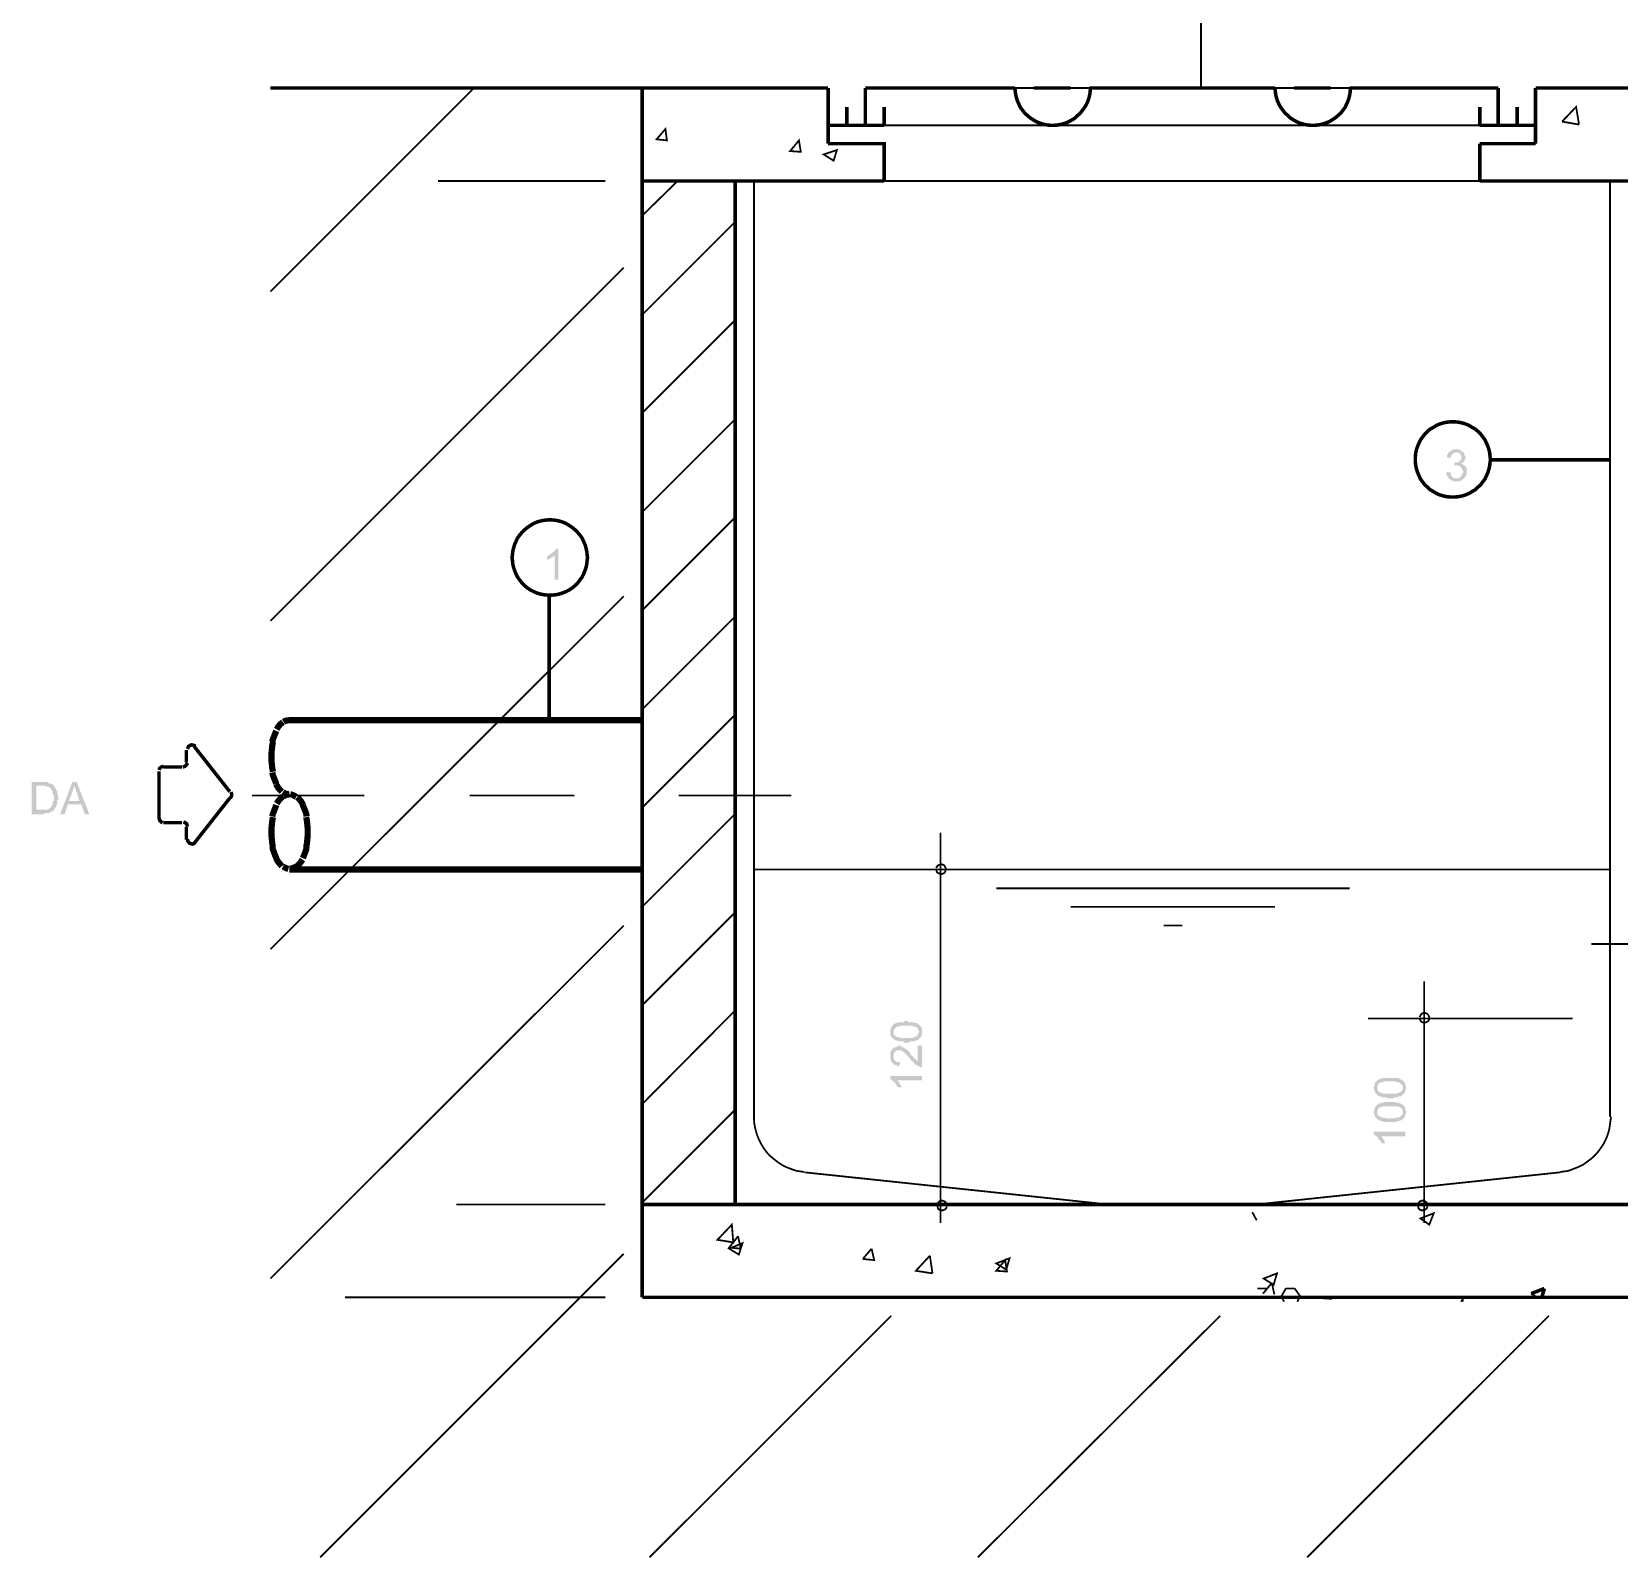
# Model space of a CAD drawing. Header units: millimetres. Extents: x 3240 to 3412, y 1366 to 1426.
# Drawn here: x 3348.36 to 3355.95, y 1372.16 to 1379.46 of the extents above; entities that cross this region are included whole.
import ezdxf

# ---------------------------------------------------------------- set-up
doc = ezdxf.new("R2010")
doc.units = ezdxf.units.MM
doc.layers.add('H', color=7, linetype='Continuous')
doc.layers.add('P', color=7, linetype='Continuous')

msp = doc.modelspace()

# ---------------------------------------------------------------- hatches: boundary and pattern name
at = {"layer": 'H', "linetype": 'Continuous'}
for points in [[(3355.1529, 1377.3108), (3355.1529, 1377.3143), (3355.1441, 1377.3143), (3355.1441, 1377.3196), (3355.1388, 1377.3196), (3355.1388, 1377.3232), (3355.1353, 1377.3232), (3355.1353, 1377.3267), (3355.1318, 1377.3267), (3355.1318, 1377.332), (3355.1265, 1377.3355), (3355.1265, 1377.3408), (3355.1229, 1377.3443), (3355.1229, 1377.3532), (3355.1441, 1377.3532), (3355.1441, 1377.3408), (3355.1476, 1377.3408), (3355.1476, 1377.3355), (3355.1564, 1377.3267), (3355.1653, 1377.3267), (3355.1688, 1377.3232), (3355.1741, 1377.3232), (3355.1741, 1377.3267), (3355.1864, 1377.3267), (3355.1988, 1377.3408), (3355.1988, 1377.3479), (3355.2041, 1377.3479), (3355.2041, 1377.362), (3355.1988, 1377.3655), (3355.1988, 1377.3743), (3355.1953, 1377.3743), (3355.1953, 1377.3778), (3355.19, 1377.3778), (3355.19, 1377.3831), (3355.1829, 1377.3831), (3355.1776, 1377.3867), (3355.1653, 1377.3867), (3355.1617, 1377.3831), (3355.1617, 1377.399), (3355.1776, 1377.399), (3355.1776, 1377.4043), (3355.1864, 1377.4043), (3355.1864, 1377.4078), (3355.19, 1377.4078), (3355.19, 1377.4114), (3355.1953, 1377.4167), (3355.1953, 1377.4325), (3355.19, 1377.4378), (3355.19, 1377.4413), (3355.1864, 1377.4413), (3355.1864, 1377.4466), (3355.1564, 1377.4466), (3355.1564, 1377.4413), (3355.1529, 1377.4413), (3355.1529, 1377.4378), (3355.1476, 1377.4378), (3355.1476, 1377.4325), (3355.1441, 1377.429), (3355.1441, 1377.4202), (3355.1265, 1377.4255), (3355.1265, 1377.4378), (3355.1318, 1377.4378), (3355.1318, 1377.4466), (3355.1353, 1377.4466), (3355.1353, 1377.4502), (3355.1388, 1377.4502), (3355.1388, 1377.4537), (3355.1441, 1377.4537), (3355.1441, 1377.459), (3355.1529, 1377.459), (3355.1529, 1377.4625), (3355.1864, 1377.4625), (3355.1864, 1377.459), (3355.1953, 1377.459), (3355.1953, 1377.4537), (3355.1988, 1377.4537), (3355.2076, 1377.4466), (3355.2076, 1377.4413), (3355.2111, 1377.4413), (3355.2111, 1377.429), (3355.2164, 1377.429), (3355.2164, 1377.4202), (3355.2111, 1377.4167), (3355.2111, 1377.4078), (3355.2076, 1377.4078), (3355.2076, 1377.4043), (3355.2041, 1377.4043), (3355.2041, 1377.399), (3355.1988, 1377.399), (3355.1988, 1377.3955), (3355.1953, 1377.3955), (3355.1988, 1377.3902), (3355.2076, 1377.3902), (3355.2076, 1377.3867), (3355.2111, 1377.3867), (3355.2111, 1377.3831), (3355.2164, 1377.3831), (3355.2164, 1377.3778), (3355.2199, 1377.3743), (3355.2199, 1377.3408), (3355.2164, 1377.3355), (3355.2164, 1377.332), (3355.2111, 1377.332), (3355.2111, 1377.3267), (3355.2076, 1377.3267), (3355.2076, 1377.3232), (3355.2041, 1377.3196), (3355.1988, 1377.3196), (3355.1988, 1377.3143), (3355.19, 1377.3143), (3355.19, 1377.3108), (3355.1529, 1377.3108)], [(3350.8596, 1376.8399), (3350.8596, 1376.9545), (3350.8561, 1376.9545), (3350.8561, 1376.951), (3350.8508, 1376.951), (3350.8473, 1376.9457), (3350.8437, 1376.9457), (3350.8349, 1376.9386), (3350.8261, 1376.9386), (3350.8261, 1376.9333), (3350.8226, 1376.9333), (3350.8226, 1376.951), (3350.8261, 1376.9545), (3350.8296, 1376.9545), (3350.8349, 1376.9598), (3350.8384, 1376.9598), (3350.8384, 1376.9633), (3350.8437, 1376.9633), (3350.8437, 1376.9669), (3350.8473, 1376.9669), (3350.8508, 1376.9722), (3350.8561, 1376.9722), (3350.8561, 1376.9757), (3350.8649, 1376.9845), (3350.8649, 1376.988), (3350.8773, 1376.988), (3350.8773, 1376.8399), (3350.8596, 1376.8399)], [(3348.3584, 1375.718), (3348.3584, 1375.8715), (3348.4343, 1375.8715), (3348.4378, 1375.8662), (3348.4466, 1375.8662), (3348.4501, 1375.8627), (3348.4554, 1375.8627), (3348.4554, 1375.8591), (3348.459, 1375.8591), (3348.4678, 1375.8503), (3348.4678, 1375.845), (3348.4713, 1375.845), (3348.4713, 1375.8415), (3348.4766, 1375.838), (3348.4766, 1375.8292), (3348.4801, 1375.8292), (3348.4801, 1375.808), (3348.4854, 1375.808), (3348.4854, 1375.7868), (3348.4801, 1375.7868), (3348.4801, 1375.7657), (3348.4766, 1375.7657), (3348.4766, 1375.7533), (3348.4713, 1375.7533), (3348.4713, 1375.748), (3348.4678, 1375.7445), (3348.4678, 1375.7392), (3348.4643, 1375.7392), (3348.4643, 1375.7357), (3348.459, 1375.7357), (3348.459, 1375.7321), (3348.4554, 1375.7321), (3348.4501, 1375.7268), (3348.4431, 1375.7268), (3348.4378, 1375.7392), (3348.4378, 1375.7445), (3348.4431, 1375.7445), (3348.4466, 1375.748), (3348.4501, 1375.748), (3348.4501, 1375.7568), (3348.4554, 1375.7568), (3348.4554, 1375.7604), (3348.459, 1375.7657), (3348.459, 1375.778), (3348.4643, 1375.7815), (3348.4643, 1375.8115), (3348.459, 1375.8115), (3348.459, 1375.8292), (3348.4554, 1375.8292), (3348.4554, 1375.8327), (3348.4501, 1375.838), (3348.4501, 1375.8415), (3348.4466, 1375.8415), (3348.4466, 1375.845), (3348.4431, 1375.845), (3348.4378, 1375.8503), (3348.4307, 1375.8503), (3348.4254, 1375.8538), (3348.3796, 1375.8538), (3348.3796, 1375.7392), (3348.4378, 1375.7392), (3348.4431, 1375.7268), (3348.4431, 1375.7233), (3348.4219, 1375.7233), (3348.4166, 1375.718), (3348.3584, 1375.718)], [(3348.4942, 1375.718), (3348.5524, 1375.8715), (3348.5736, 1375.8715), (3348.6336, 1375.718), (3348.6124, 1375.718), (3348.5948, 1375.7657), (3348.5313, 1375.7657), (3348.5366, 1375.7815), (3348.586, 1375.7815), (3348.5736, 1375.8239), (3348.5701, 1375.8292), (3348.5701, 1375.838), (3348.5648, 1375.8415), (3348.5648, 1375.8503), (3348.5613, 1375.8538), (3348.5613, 1375.8415), (3348.556, 1375.8415), (3348.556, 1375.8292), (3348.5524, 1375.8292), (3348.5524, 1375.8239), (3348.5366, 1375.7815), (3348.5313, 1375.7657), (3348.5154, 1375.718), (3348.4942, 1375.718)], [(3352.5283, 1374.6262), (3352.5283, 1374.6315), (3352.5018, 1374.6315), (3352.5018, 1374.635), (3352.4894, 1374.635), (3352.4894, 1374.6385), (3352.493, 1374.6526), (3352.5071, 1374.6526), (3352.5071, 1374.6473), (3352.5741, 1374.6473), (3352.5741, 1374.6526), (3352.5865, 1374.6526), (3352.5865, 1374.6562), (3352.5918, 1374.6562), (3352.5918, 1374.6597), (3352.5953, 1374.6597), (3352.5953, 1374.665), (3352.5988, 1374.665), (3352.5988, 1374.6738), (3352.6041, 1374.6773), (3352.5988, 1374.6809), (3352.5988, 1374.6897), (3352.5953, 1374.6897), (3352.5953, 1374.695), (3352.5918, 1374.695), (3352.5918, 1374.6985), (3352.5865, 1374.6985), (3352.5865, 1374.702), (3352.5741, 1374.702), (3352.5706, 1374.7073), (3352.5106, 1374.7073), (3352.5071, 1374.702), (3352.493, 1374.702), (3352.493, 1374.6985), (3352.4894, 1374.6985), (3352.4894, 1374.695), (3352.4859, 1374.695), (3352.4859, 1374.6897), (3352.4806, 1374.6897), (3352.4806, 1374.665), (3352.4894, 1374.6562), (3352.493, 1374.6562), (3352.493, 1374.6526), (3352.4894, 1374.6385), (3352.4859, 1374.6385), (3352.4806, 1374.6438), (3352.4771, 1374.6438), (3352.4771, 1374.6473), (3352.4718, 1374.6473), (3352.4718, 1374.6526), (3352.4683, 1374.6526), (3352.4683, 1374.6597), (3352.4648, 1374.6597), (3352.4648, 1374.6897), (3352.4683, 1374.695), (3352.4683, 1374.6985), (3352.4718, 1374.702), (3352.4718, 1374.7073), (3352.4771, 1374.7073), (3352.4771, 1374.7108), (3352.4806, 1374.7108), (3352.4806, 1374.7161), (3352.4894, 1374.7161), (3352.4894, 1374.7197), (3352.4983, 1374.7197), (3352.5018, 1374.7232), (3352.5318, 1374.7232), (3352.5318, 1374.7285), (3352.5494, 1374.7285), (3352.5494, 1374.7232), (3352.5776, 1374.7232), (3352.5776, 1374.7197), (3352.5918, 1374.7197), (3352.5918, 1374.7161), (3352.5953, 1374.7161), (3352.5988, 1374.7108), (3352.6041, 1374.7108), (3352.6041, 1374.7073), (3352.6076, 1374.7073), (3352.6076, 1374.702), (3352.6129, 1374.702), (3352.6129, 1374.695), (3352.6164, 1374.695), (3352.6164, 1374.665), (3352.6129, 1374.6597), (3352.6129, 1374.6526), (3352.6076, 1374.6526), (3352.6076, 1374.6473), (3352.6041, 1374.6473), (3352.6041, 1374.6438), (3352.5988, 1374.6438), (3352.5988, 1374.6385), (3352.5918, 1374.6385), (3352.5918, 1374.635), (3352.5829, 1374.635), (3352.5776, 1374.6315), (3352.5582, 1374.6315), (3352.5529, 1374.6262), (3352.5283, 1374.6262)], [(3352.6076, 1374.508), (3352.6041, 1374.5115), (3352.5953, 1374.5115), (3352.5953, 1374.5168), (3352.5918, 1374.5168), (3352.5865, 1374.5203), (3352.5829, 1374.5203), (3352.5829, 1374.5256), (3352.5776, 1374.5256), (3352.5776, 1374.5292), (3352.5741, 1374.5292), (3352.5741, 1374.5327), (3352.5706, 1374.5327), (3352.5706, 1374.538), (3352.5653, 1374.538), (3352.5653, 1374.5415), (3352.5618, 1374.5415), (3352.5618, 1374.5468), (3352.5582, 1374.5468), (3352.5582, 1374.5503), (3352.5494, 1374.5592), (3352.5494, 1374.5627), (3352.5441, 1374.5627), (3352.5406, 1374.568), (3352.5406, 1374.5715), (3352.5371, 1374.5715), (3352.5371, 1374.575), (3352.5318, 1374.575), (3352.5318, 1374.5803), (3352.5283, 1374.5803), (3352.523, 1374.5838), (3352.5194, 1374.5838), (3352.5194, 1374.5891), (3352.493, 1374.5891), (3352.4806, 1374.575), (3352.4806, 1374.5468), (3352.493, 1374.5327), (3352.5106, 1374.5327), (3352.5071, 1374.5115), (3352.4983, 1374.5115), (3352.4983, 1374.5168), (3352.4859, 1374.5168), (3352.4859, 1374.5203), (3352.4806, 1374.5203), (3352.4771, 1374.5256), (3352.4771, 1374.5292), (3352.4718, 1374.5292), (3352.4718, 1374.5327), (3352.4683, 1374.5327), (3352.4683, 1374.5415), (3352.4648, 1374.5468), (3352.4648, 1374.5803), (3352.4683, 1374.5803), (3352.4683, 1374.5891), (3352.4718, 1374.5891), (3352.4718, 1374.5927), (3352.4806, 1374.6015), (3352.4859, 1374.6015), (3352.4859, 1374.605), (3352.4983, 1374.605), (3352.4983, 1374.6103), (3352.5159, 1374.6103), (3352.5159, 1374.605), (3352.523, 1374.605), (3352.5283, 1374.6015), (3352.5318, 1374.6015), (3352.5318, 1374.5962), (3352.5406, 1374.5962), (3352.5406, 1374.5927), (3352.5441, 1374.5927), (3352.5441, 1374.5891), (3352.5494, 1374.5891), (3352.5494, 1374.5838), (3352.5529, 1374.5838), (3352.5529, 1374.5803), (3352.5582, 1374.5803), (3352.5582, 1374.575), (3352.5618, 1374.5715), (3352.5618, 1374.568), (3352.5653, 1374.568), (3352.5653, 1374.5627), (3352.5706, 1374.5627), (3352.5706, 1374.5592), (3352.5741, 1374.5592), (3352.5741, 1374.5539), (3352.5776, 1374.5539), (3352.5776, 1374.5503), (3352.5829, 1374.5503), (3352.5829, 1374.5468), (3352.5918, 1374.538), (3352.5953, 1374.538), (3352.5953, 1374.6103), (3352.6164, 1374.6103), (3352.6164, 1374.508), (3352.6076, 1374.508)], [(3352.5018, 1374.411), (3352.4983, 1374.4145), (3352.4983, 1374.4198), (3352.493, 1374.4198), (3352.493, 1374.4269), (3352.4894, 1374.4269), (3352.4894, 1374.4322), (3352.4859, 1374.4322), (3352.4859, 1374.4357), (3352.4806, 1374.4357), (3352.4806, 1374.441), (3352.4771, 1374.441), (3352.4771, 1374.4445), (3352.4718, 1374.4445), (3352.4718, 1374.448), (3352.4683, 1374.448), (3352.4648, 1374.4533), (3352.4648, 1374.4657), (3352.6164, 1374.4657), (3352.6164, 1374.4445), (3352.4983, 1374.4445), (3352.5071, 1374.4357), (3352.5071, 1374.4322), (3352.5106, 1374.4269), (3352.5106, 1374.4233), (3352.5159, 1374.4233), (3352.5159, 1374.4145), (3352.5194, 1374.4145), (3352.5194, 1374.411), (3352.5018, 1374.411)], [(3354.8389, 1374.3598), (3354.8389, 1374.3634), (3354.8143, 1374.3634), (3354.8143, 1374.3687), (3354.8001, 1374.3687), (3354.8001, 1374.3722), (3354.7966, 1374.3722), (3354.7843, 1374.3845), (3354.7843, 1374.3898), (3354.7807, 1374.3898), (3354.7807, 1374.4022), (3354.7754, 1374.4022), (3354.7754, 1374.4145), (3354.7807, 1374.4198), (3354.7807, 1374.4322), (3354.7843, 1374.4322), (3354.7843, 1374.4357), (3354.7931, 1374.4445), (3354.7966, 1374.4445), (3354.7966, 1374.448), (3354.8001, 1374.448), (3354.8054, 1374.4533), (3354.8143, 1374.4533), (3354.8178, 1374.4568), (3354.8936, 1374.4568), (3354.8936, 1374.4533), (3354.9024, 1374.4533), (3354.906, 1374.448), (3354.9113, 1374.448), (3354.9113, 1374.4445), (3354.9148, 1374.4445), (3354.9201, 1374.441), (3354.9201, 1374.4357), (3354.9113, 1374.4269), (3354.906, 1374.4269), (3354.9024, 1374.4322), (3354.8989, 1374.4322), (3354.8989, 1374.4357), (3354.8866, 1374.4357), (3354.8813, 1374.441), (3354.8213, 1374.441), (3354.8213, 1374.4357), (3354.809, 1374.4357), (3354.8054, 1374.4322), (3354.8001, 1374.4322), (3354.8001, 1374.4269), (3354.7966, 1374.4269), (3354.7966, 1374.4198), (3354.7931, 1374.4198), (3354.7931, 1374.4022), (3354.7966, 1374.3986), (3354.7966, 1374.3933), (3354.8001, 1374.3933), (3354.8001, 1374.3898), (3354.8054, 1374.3898), (3354.809, 1374.3845), (3354.8178, 1374.3845), (3354.8213, 1374.381), (3354.8866, 1374.381), (3354.8901, 1374.3845), (3354.8989, 1374.3845), (3354.8989, 1374.3898), (3354.906, 1374.3898), (3354.906, 1374.3933), (3354.9113, 1374.3933), (3354.9113, 1374.3986), (3354.9148, 1374.4022), (3354.9148, 1374.4198), (3354.9113, 1374.4233), (3354.9113, 1374.4269), (3354.9201, 1374.4357), (3354.9236, 1374.4357), (3354.9236, 1374.4322), (3354.9271, 1374.4322), (3354.9271, 1374.4198), (3354.9324, 1374.4145), (3354.9324, 1374.4057), (3354.9271, 1374.4022), (3354.9271, 1374.3898), (3354.9236, 1374.3898), (3354.9236, 1374.3845), (3354.9113, 1374.3722), (3354.906, 1374.3722), (3354.906, 1374.3687), (3354.8936, 1374.3687), (3354.8936, 1374.3634), (3354.8725, 1374.3634), (3354.8689, 1374.3598), (3354.8389, 1374.3598)], [(3354.8213, 1374.2452), (3354.8178, 1374.2505), (3354.8054, 1374.2505), (3354.8054, 1374.254), (3354.8001, 1374.254), (3354.7966, 1374.2575), (3354.7931, 1374.2575), (3354.7931, 1374.2628), (3354.7878, 1374.2628), (3354.7878, 1374.2663), (3354.7966, 1374.2752), (3354.8054, 1374.2752), (3354.8054, 1374.2716), (3354.809, 1374.2716), (3354.8143, 1374.2663), (3354.8301, 1374.2663), (3354.8354, 1374.2628), (3354.8725, 1374.2628), (3354.8778, 1374.2663), (3354.8936, 1374.2663), (3354.8989, 1374.2716), (3354.9024, 1374.2716), (3354.9113, 1374.2787), (3354.9113, 1374.284), (3354.9148, 1374.284), (3354.9148, 1374.3052), (3354.9113, 1374.3052), (3354.9113, 1374.3087), (3354.906, 1374.314), (3354.9024, 1374.314), (3354.9024, 1374.3175), (3354.8936, 1374.3175), (3354.8936, 1374.321), (3354.8178, 1374.321), (3354.8143, 1374.3175), (3354.8054, 1374.3175), (3354.8054, 1374.314), (3354.8001, 1374.314), (3354.8001, 1374.3087), (3354.7966, 1374.3087), (3354.7966, 1374.3052), (3354.7931, 1374.2999), (3354.7931, 1374.284), (3354.7966, 1374.284), (3354.7966, 1374.2752), (3354.7878, 1374.2663), (3354.7843, 1374.2663), (3354.7843, 1374.2716), (3354.7807, 1374.2752), (3354.7807, 1374.284), (3354.7754, 1374.2875), (3354.7754, 1374.2999), (3354.7807, 1374.2999), (3354.7807, 1374.314), (3354.7843, 1374.314), (3354.7843, 1374.321), (3354.7878, 1374.321), (3354.7878, 1374.3263), (3354.7931, 1374.3263), (3354.7931, 1374.3298), (3354.8001, 1374.3298), (3354.8001, 1374.3351), (3354.809, 1374.3351), (3354.809, 1374.3387), (3354.8266, 1374.3387), (3354.8266, 1374.3422), (3354.8778, 1374.3422), (3354.8813, 1374.3387), (3354.8989, 1374.3387), (3354.8989, 1374.3351), (3354.906, 1374.3351), (3354.906, 1374.3298), (3354.9148, 1374.3298), (3354.9148, 1374.3263), (3354.9201, 1374.3263), (3354.9201, 1374.321), (3354.9271, 1374.314), (3354.9271, 1374.2999), (3354.9324, 1374.2999), (3354.9324, 1374.2875), (3354.9271, 1374.2875), (3354.9271, 1374.2752), (3354.9236, 1374.2716), (3354.9236, 1374.2663), (3354.9201, 1374.2663), (3354.9201, 1374.2628), (3354.9148, 1374.2628), (3354.9148, 1374.2575), (3354.9113, 1374.2575), (3354.9113, 1374.254), (3354.9024, 1374.254), (3354.8989, 1374.2505), (3354.8866, 1374.2505), (3354.8866, 1374.2452), (3354.8213, 1374.2452)], [(3354.8143, 1374.1446), (3354.8143, 1374.1482), (3354.809, 1374.1482), (3354.809, 1374.157), (3354.8054, 1374.157), (3354.8054, 1374.1605), (3354.8001, 1374.1605), (3354.8001, 1374.1658), (3354.7931, 1374.1729), (3354.7931, 1374.1782), (3354.7878, 1374.1782), (3354.7843, 1374.1817), (3354.7807, 1374.1817), (3354.7807, 1374.187), (3354.7754, 1374.187), (3354.7754, 1374.1993), (3354.9271, 1374.1993), (3354.9271, 1374.1782), (3354.8143, 1374.1782), (3354.8143, 1374.1729), (3354.8178, 1374.1729), (3354.8178, 1374.1693), (3354.8213, 1374.1658), (3354.8213, 1374.1605), (3354.8266, 1374.1605), (3354.8266, 1374.1517), (3354.8301, 1374.1517), (3354.8301, 1374.1446), (3354.8143, 1374.1446)]]:
    msp.add_hatch(color=256, dxfattribs=at).paths.add_polyline_path(points)

# ---------------------------------------------------------------- linework, layer by layer
at = {"layer": 'P'}
for points, const_width in [([(3353.9499, 1379.7873), (3353.9499, 1379.1911)], 0.0085), ([(3351.2777, 1379.1911), (3349.4997, 1379.1911)], 0.0169), ([(3349.4997, 1378.2175), (3350.4733, 1379.1911)], 0.0085), ([(3351.2777, 1378.7466), (3351.2777, 1379.1911)], 0.0169), ([(3351.2777, 1379.1911), (3352.1667, 1379.1911)], 0.0169), ([(3352.1667, 1379.1911), (3352.1667, 1378.9248)], 0.0169), ([(3352.3448, 1379.013), (3352.3448, 1379.1911)], 0.0169), ([(3352.3448, 1379.1911), (3353.0609, 1379.1911)], 0.0169), ([(3353.0609, 1379.1929), (3353.0609, 1379.1841), (3353.0627, 1379.1664), (3353.0662, 1379.1488), (3353.0715, 1379.1312), (3353.0786, 1379.1153), (3353.0856, 1379.0994), (3353.0962, 1379.0853), (3353.1068, 1379.0712), (3353.1192, 1379.0606), (3353.1333, 1379.0483), (3353.1474, 1379.0394), (3353.1615, 1379.0306), (3353.1791, 1379.0236), (3353.195, 1379.0183), (3353.2126, 1379.0147), (3353.2303, 1379.013), (3353.2409, 1379.013), (3353.2497, 1379.013), (3353.2673, 1379.0147), (3353.285, 1379.0183), (3353.3026, 1379.0236), (3353.3185, 1379.0306), (3353.3344, 1379.0394), (3353.3485, 1379.0483), (3353.3608, 1379.0606), (3353.3732, 1379.0712), (3353.3837, 1379.0853), (3353.3943, 1379.0994), (3353.4031, 1379.1153), (3353.4102, 1379.1312), (3353.4155, 1379.1488), (3353.419, 1379.1664), (3353.4208, 1379.1841), (3353.4208, 1379.1929)], 0.0169), ([(3353.0609, 1379.1911), (3353.4155, 1379.1911)], 0.0085), ([(3353.1491, 1379.1911), (3353.3273, 1379.1911)], 0.0169), ([(3353.4155, 1379.1911), (3353.9499, 1379.1911)], 0.0169), ([(3354.3045, 1379.1911), (3353.7718, 1379.1911)], 0.0169), ([(3354.3045, 1379.1929), (3354.3045, 1379.1841), (3354.3063, 1379.1664), (3354.3098, 1379.1488), (3354.3151, 1379.1312), (3354.3221, 1379.1153), (3354.3309, 1379.0994), (3354.3415, 1379.0853), (3354.3521, 1379.0712), (3354.3645, 1379.0606), (3354.3768, 1379.0483), (3354.3909, 1379.0394), (3354.4068, 1379.0306), (3354.4227, 1379.0236), (3354.4403, 1379.0183), (3354.4579, 1379.0147), (3354.4756, 1379.013), (3354.4844, 1379.013), (3354.495, 1379.013), (3354.5126, 1379.0147), (3354.5303, 1379.0183), (3354.5461, 1379.0236), (3354.5638, 1379.0306), (3354.5779, 1379.0394), (3354.592, 1379.0483), (3354.6061, 1379.0606), (3354.6185, 1379.0712), (3354.629, 1379.0853), (3354.6396, 1379.0994), (3354.6467, 1379.1153), (3354.6537, 1379.1312), (3354.659, 1379.1488), (3354.6626, 1379.1664), (3354.6643, 1379.1841), (3354.6643, 1379.1929)], 0.0169), ([(3354.6608, 1379.1911), (3354.3045, 1379.1911)], 0.0085), ([(3354.5708, 1379.1911), (3354.3944, 1379.1911)], 0.0169), ([(3355.3716, 1379.1911), (3354.6608, 1379.1911)], 0.0169), ([(3355.3716, 1379.013), (3355.3716, 1379.1911)], 0.0169), ([(3355.5498, 1379.1911), (3355.5498, 1378.9248)], 0.0169), ([(3356.4388, 1379.1911), (3355.5498, 1379.1911)], 0.0169), ([(3352.2566, 1379.013), (3352.2566, 1379.1012)], 0.0169), ([(3352.4348, 1379.013), (3352.4348, 1379.1012)], 0.0169), ([(3355.2834, 1379.013), (3355.2834, 1379.1012)], 0.0169), ([(3355.4616, 1379.013), (3355.4616, 1379.1012)], 0.0169), ([(3355.6768, 1379.0306), (3355.7438, 1379.1012), (3355.7579, 1379.0165)], 0.0085), ([(3351.3888, 1378.9953), (3351.3958, 1378.9407), (3351.3464, 1378.9459), (3351.3888, 1378.9953)], 0.0085), ([(3352.1667, 1379.013), (3352.4348, 1379.013)], 0.0169), ([(3352.6164, 1379.013), (3352.4348, 1379.013)], 0.0085), ([(3352.5265, 1379.013), (3353.9499, 1379.013)], 0.0085), ([(3355.1935, 1379.013), (3353.7718, 1379.013)], 0.0085), ([(3355.1935, 1379.013), (3355.2834, 1379.013)], 0.0085), ([(3355.5498, 1379.013), (3355.2834, 1379.013)], 0.0169), ([(3355.6768, 1379.0306), (3355.7579, 1379.0165)], 0.0085), ([(3352.0273, 1378.9407), (3352.0361, 1378.886), (3351.985, 1378.8895), (3352.0273, 1378.9407)], 0.0085), ([(3352.209, 1378.8948), (3352.1931, 1378.8436), (3352.1455, 1378.8736), (3352.209, 1378.8948)], 0.0085), ([(3352.1667, 1378.9248), (3352.4348, 1378.9248), (3352.4348, 1378.7466)], 0.0169), ([(3355.2834, 1378.9248), (3355.2834, 1378.7466)], 0.0169), ([(3355.5498, 1378.9248), (3355.2834, 1378.9248)], 0.0169), ([(3350.3005, 1378.7466), (3351.1013, 1378.7466)], 0.0085), ([(3352.4348, 1378.7466), (3351.2777, 1378.7466)], 0.0169), ([(3351.7222, 1378.7466), (3351.2777, 1378.7466)], 0.0169), ([(3351.2777, 1378.7466), (3351.2777, 1373.8518)], 0.0169), ([(3351.2777, 1378.5808), (3351.447, 1378.7466)], 0.0085), ([(3351.7222, 1373.8518), (3351.7222, 1378.7466)], 0.0169), ([(3351.8121, 1378.7466), (3351.8121, 1374.2716)], 0.0085), ([(3352.4348, 1378.7466), (3355.2834, 1378.7466)], 0.0085), ([(3355.2834, 1378.7466), (3356.4388, 1378.7466)], 0.0169), ([(3355.9061, 1378.7466), (3355.9061, 1374.2716)], 0.0085), ([(3351.2777, 1378.1063), (3351.7222, 1378.5508)], 0.0085), ([(3349.4997, 1376.6423), (3351.1895, 1378.3321)], 0.0085), ([(3351.2777, 1377.6371), (3351.7222, 1378.0816)], 0.0085), ([(3351.2777, 1377.1627), (3351.7222, 1377.6072)], 0.0085), ([(3355.3346, 1377.4149), (3355.3328, 1377.4237), (3355.3311, 1377.4431), (3355.3275, 1377.4608), (3355.3223, 1377.4766), (3355.3152, 1377.4925), (3355.3081, 1377.5084), (3355.2976, 1377.5225), (3355.287, 1377.5366), (3355.2746, 1377.5489), (3355.2623, 1377.5595), (3355.2464, 1377.5683), (3355.2323, 1377.5772), (3355.2164, 1377.5842), (3355.1988, 1377.5895), (3355.1811, 1377.593), (3355.1635, 1377.5948), (3355.1529, 1377.5948), (3355.1441, 1377.5948), (3355.1265, 1377.593), (3355.1088, 1377.5895), (3355.0912, 1377.5842), (3355.0753, 1377.5772), (3355.0612, 1377.5683), (3355.0453, 1377.5595), (3355.033, 1377.5489), (3355.0206, 1377.5366), (3355.01, 1377.5225), (3354.9995, 1377.5084), (3354.9924, 1377.4925), (3354.9854, 1377.4766), (3354.9801, 1377.4608), (3354.9765, 1377.4431), (3354.9748, 1377.4237), (3354.9748, 1377.4149), (3354.9748, 1377.4061), (3354.9765, 1377.3884), (3354.9801, 1377.3708), (3354.9854, 1377.3532), (3354.9924, 1377.3373), (3354.9995, 1377.3214), (3355.01, 1377.3073), (3355.0206, 1377.2932), (3355.033, 1377.2826), (3355.0453, 1377.2703), (3355.0612, 1377.2614), (3355.0753, 1377.2526), (3355.0912, 1377.2456), (3355.1088, 1377.2403), (3355.1265, 1377.2367), (3355.1441, 1377.235), (3355.1529, 1377.235), (3355.1635, 1377.235), (3355.1811, 1377.2367), (3355.1988, 1377.2403), (3355.2164, 1377.2456), (3355.2323, 1377.2526), (3355.2464, 1377.2614), (3355.2623, 1377.2703), (3355.2746, 1377.2826), (3355.287, 1377.2932), (3355.2976, 1377.3073), (3355.3081, 1377.3214), (3355.3152, 1377.3373), (3355.3223, 1377.3532), (3355.3275, 1377.3708), (3355.3311, 1377.3884), (3355.3328, 1377.4061), (3355.3346, 1377.4149)], 0.0169), ([(3355.3293, 1377.4131), (3355.9061, 1377.4131)], 0.0169), ([(3351.0166, 1376.9457), (3351.0148, 1376.9545), (3351.0131, 1376.9722), (3351.0095, 1376.9898), (3351.0043, 1377.0074), (3350.9972, 1377.0233), (3350.9901, 1377.0392), (3350.9796, 1377.0533), (3350.969, 1377.0656), (3350.9566, 1377.078), (3350.9443, 1377.0886), (3350.9284, 1377.0992), (3350.9143, 1377.108), (3350.8984, 1377.115), (3350.8808, 1377.1203), (3350.8631, 1377.1238), (3350.8455, 1377.1256), (3350.8367, 1377.1256), (3350.8261, 1377.1256), (3350.8085, 1377.1238), (3350.7908, 1377.1203), (3350.7732, 1377.115), (3350.7573, 1377.108), (3350.7432, 1377.0992), (3350.7273, 1377.0886), (3350.715, 1377.078), (3350.7026, 1377.0656), (3350.692, 1377.0533), (3350.6815, 1377.0392), (3350.6744, 1377.0233), (3350.6674, 1377.0074), (3350.6621, 1376.9898), (3350.6585, 1376.9722), (3350.6568, 1376.9545), (3350.655, 1376.9457), (3350.6568, 1376.9351), (3350.6585, 1376.9175), (3350.6621, 1376.8998), (3350.6674, 1376.884), (3350.6744, 1376.8663), (3350.6815, 1376.8522), (3350.692, 1376.8381), (3350.7026, 1376.824), (3350.715, 1376.8116), (3350.7273, 1376.8011), (3350.7432, 1376.7905), (3350.7573, 1376.7834), (3350.7732, 1376.7764), (3350.7908, 1376.7711), (3350.8085, 1376.7675), (3350.8261, 1376.7658), (3350.8367, 1376.7658), (3350.8455, 1376.7658), (3350.8631, 1376.7675), (3350.8808, 1376.7711), (3350.8984, 1376.7764), (3350.9143, 1376.7834), (3350.9284, 1376.7905), (3350.9443, 1376.8011), (3350.9566, 1376.8116), (3350.969, 1376.824), (3350.9796, 1376.8381), (3350.9901, 1376.8522), (3350.9972, 1376.8663), (3351.0043, 1376.884), (3351.0095, 1376.8998), (3351.0131, 1376.9175), (3351.0148, 1376.9351), (3351.0166, 1376.9457)], 0.0169), ([(3351.2777, 1376.6935), (3351.7222, 1377.138)], 0.0085), ([(3350.8332, 1376.7658), (3350.8332, 1376.1678)], 0.0169), ([(3349.4997, 1375.0724), (3351.1895, 1376.7605)], 0.0085), ([(3351.2777, 1376.219), (3351.7222, 1376.6635)], 0.0085), ([(3349.5596, 1376.159), (3349.5455, 1376.1467), (3349.5367, 1376.1361), (3349.5296, 1376.1237)], 0.0296), ([(3349.5914, 1376.1678), (3349.579, 1376.1661), (3349.5702, 1376.1643), (3349.5632, 1376.159)], 0.0296), ([(3351.2777, 1376.1678), (3349.5896, 1376.1678)], 0.0296), ([(3351.2777, 1375.7498), (3351.7222, 1376.1943)], 0.0085), ([(3349.5279, 1376.1167), (3349.5226, 1376.1043), (3349.512, 1376.0779), (3349.5085, 1376.0638)], 0.0296), ([(3349.0975, 1375.965), (3349.0975, 1376.0249)], 0.0169), ([(3349.1416, 1376.0426), (3349.1328, 1376.0479), (3349.1204, 1376.0496), (3349.1081, 1376.0426), (3349.1028, 1376.0302)], 0.0169), ([(3349.1363, 1376.0408), (3349.3056, 1375.8256)], 0.0169), ([(3349.512, 1376.0638), (3349.5085, 1376.0461), (3349.5049, 1376.0108), (3349.5049, 1375.9932)], 0.0296), ([(3348.9899, 1375.9473), (3348.9775, 1375.9438), (3348.9705, 1375.9385), (3348.967, 1375.9297)], 0.0169), ([(3348.9881, 1375.9438), (3349.0763, 1375.9438)], 0.0169), ([(3349.0799, 1375.9438), (3349.0922, 1375.9473), (3349.0993, 1375.9544), (3349.1028, 1375.9632)], 0.0169), ([(3349.5049, 1375.9932), (3349.5049, 1375.9738), (3349.5085, 1375.9385), (3349.512, 1375.9209)], 0.0296), ([(3348.967, 1375.9226), (3348.967, 1375.6986)], 0.0169), ([(3349.5085, 1375.9173), (3349.512, 1375.9032), (3349.5226, 1375.8768), (3349.5279, 1375.8644)], 0.0296), ([(3349.5261, 1375.8627), (3349.5367, 1375.845), (3349.5455, 1375.8344), (3349.5543, 1375.8256)], 0.0296), ([(3349.3056, 1375.7956), (3349.1363, 1375.5804)], 0.0169), ([(3349.3074, 1375.7939), (3349.3144, 1375.8062), (3349.3144, 1375.815), (3349.3109, 1375.8239)], 0.0169), ([(3349.4115, 1375.808), (3349.9494, 1375.808)], 0.0085), ([(3349.5596, 1375.8045), (3349.5455, 1375.7903), (3349.5367, 1375.7798), (3349.5296, 1375.7692)], 0.0296), ([(3349.5596, 1375.8239), (3349.5702, 1375.8168), (3349.579, 1375.815), (3349.5861, 1375.8133)], 0.0296), ([(3349.5914, 1375.8133), (3349.579, 1375.8115), (3349.5702, 1375.808), (3349.5632, 1375.8045)], 0.0296), ([(3349.6231, 1375.8009), (3349.6108, 1375.808), (3349.6037, 1375.8115), (3349.5949, 1375.8133)], 0.0296), ([(3349.6566, 1375.7621), (3349.6461, 1375.7798), (3349.6372, 1375.7903), (3349.6284, 1375.7992)], 0.0296), ([(3350.4522, 1375.808), (3350.9531, 1375.808)], 0.0085), ([(3351.4523, 1375.808), (3351.9903, 1375.808)], 0.0085), ([(3349.512, 1375.7039), (3349.5085, 1375.6863), (3349.5049, 1375.651), (3349.5049, 1375.6334)], 0.0296), ([(3349.5279, 1375.7621), (3349.5226, 1375.748), (3349.512, 1375.7216), (3349.5085, 1375.7074)], 0.0296), ([(3349.6725, 1375.7074), (3349.6708, 1375.7216), (3349.6602, 1375.748), (3349.6549, 1375.7621)], 0.0296), ([(3349.6778, 1375.6334), (3349.6778, 1375.651), (3349.6743, 1375.6863), (3349.6708, 1375.7039)], 0.0296), ([(3351.2777, 1375.2753), (3351.7222, 1375.7198)], 0.0085), ([(3348.967, 1375.7004), (3348.9705, 1375.688), (3348.9775, 1375.681), (3348.9846, 1375.6775)], 0.0169), ([(3348.9881, 1375.6775), (3349.0763, 1375.6775)], 0.0169), ([(3349.1028, 1375.6581), (3349.0993, 1375.6722), (3349.0922, 1375.6775), (3349.0834, 1375.681)], 0.0169), ([(3349.0975, 1375.6563), (3349.0975, 1375.5963)], 0.0169), ([(3349.5049, 1375.6334), (3349.5049, 1375.614), (3349.5085, 1375.5787), (3349.512, 1375.561)], 0.0296), ([(3349.6708, 1375.561), (3349.6743, 1375.5787), (3349.6778, 1375.614), (3349.6778, 1375.6334)], 0.0296), ([(3349.1028, 1375.5981), (3349.1045, 1375.5893), (3349.1134, 1375.5787), (3349.1275, 1375.5752), (3349.1398, 1375.5804)], 0.0169), ([(3349.5085, 1375.5628), (3349.512, 1375.5487), (3349.5226, 1375.5205), (3349.5279, 1375.5081)], 0.0296), ([(3349.6549, 1375.5081), (3349.6602, 1375.5205), (3349.6708, 1375.5487), (3349.6725, 1375.5628)], 0.0296), ([(3352.7046, 1375.6298), (3352.7046, 1373.7636)], 0.0085), ([(3349.5261, 1375.5081), (3349.5367, 1375.4905), (3349.5455, 1375.4799), (3349.5543, 1375.4693)], 0.0296), ([(3349.5596, 1375.4676), (3349.5702, 1375.4623), (3349.579, 1375.4587), (3349.5861, 1375.457)], 0.0296), ([(3349.6231, 1375.4658), (3349.6372, 1375.4799), (3349.6461, 1375.4905), (3349.6531, 1375.5011)], 0.0296), ([(3351.2777, 1375.4534), (3349.5896, 1375.4534)], 0.0296), ([(3349.5914, 1375.457), (3349.6037, 1375.4587), (3349.6108, 1375.4623), (3349.6196, 1375.4658)], 0.0296), ([(3351.8121, 1375.4534), (3355.9061, 1375.4534)], 0.0085), ([(3351.9003, 1375.4534), (3352.8828, 1375.4534)], 0.0085), ([(3352.7311, 1375.4552), (3352.7258, 1375.4676), (3352.7205, 1375.4746), (3352.7117, 1375.4781), (3352.7029, 1375.4781), (3352.6941, 1375.4746), (3352.687, 1375.4676), (3352.6835, 1375.4605)], 0.0085), ([(3352.6835, 1375.4552), (3352.687, 1375.4411), (3352.6941, 1375.4358), (3352.7029, 1375.4323), (3352.7117, 1375.4323), (3352.7205, 1375.4358), (3352.7258, 1375.4411), (3352.7293, 1375.4499)], 0.0085), ([(3352.971, 1375.3635), (3354.6608, 1375.3635)], 0.0085), ([(3353.3273, 1375.2753), (3354.3045, 1375.2753)], 0.0085), ([(3349.4997, 1373.4973), (3351.1895, 1375.1853)], 0.0085), ([(3351.2777, 1374.8043), (3351.7222, 1375.2488)], 0.0085), ([(3353.7718, 1375.1853), (3353.86, 1375.1853)], 0.0085), ([(3355.8161, 1375.0971), (3356.3118, 1375.0971)], 0.0085), ([(3355.0171, 1374.919), (3355.0171, 1373.7636)], 0.0085), ([(3351.2777, 1374.3316), (3351.7222, 1374.7796)], 0.0085), ([(3354.749, 1374.7408), (3355.7279, 1374.7408)], 0.0085), ([(3354.9942, 1374.7444), (3354.9995, 1374.7303), (3355.0048, 1374.725), (3355.0136, 1374.7214), (3355.0224, 1374.7214), (3355.0312, 1374.725), (3355.0383, 1374.7303), (3355.0418, 1374.7391)], 0.0085), ([(3355.0418, 1374.7444), (3355.0383, 1374.7567), (3355.0312, 1374.7638), (3355.0224, 1374.7673), (3355.0136, 1374.7673), (3355.0048, 1374.7638), (3354.9995, 1374.7567), (3354.9959, 1374.7479)], 0.0085), ([(3351.2777, 1373.8607), (3351.7222, 1374.3052)], 0.0085), ([(3351.8121, 1374.2734), (3351.8121, 1374.2611), (3351.8139, 1374.2364), (3351.8192, 1374.2117), (3351.8262, 1374.187), (3351.835, 1374.164), (3351.8456, 1374.1429), (3351.858, 1374.1217), (3351.8721, 1374.1023), (3351.888, 1374.0847), (3351.9074, 1374.0688), (3351.925, 1374.0547), (3351.9462, 1374.0406), (3351.9673, 1374.03), (3351.9903, 1374.0212), (3352.015, 1374.0123), (3352.0397, 1374.0088), (3352.052, 1374.0071)], 0.0085), ([(3355.668, 1374.0071), (3355.6821, 1374.0088), (3355.7068, 1374.0123), (3355.7297, 1374.0212), (3355.7526, 1374.03), (3355.7756, 1374.0406), (3355.795, 1374.0547), (3355.8144, 1374.0688), (3355.832, 1374.0847), (3355.8479, 1374.1023), (3355.862, 1374.1217), (3355.8761, 1374.1429), (3355.8867, 1374.164), (3355.8955, 1374.187), (3355.9026, 1374.2117), (3355.9061, 1374.2364), (3355.9096, 1374.2611), (3355.9096, 1374.2734)], 0.0085), ([(3352.0538, 1374.0053), (3353.5054, 1373.8518)], 0.0085), ([(3355.668, 1374.0053), (3354.2163, 1373.8518)], 0.0085), ([(3350.3887, 1373.8518), (3351.1013, 1373.8518)], 0.0085), ([(3351.2777, 1373.8518), (3354.2163, 1373.8518)], 0.0169), ([(3351.2777, 1373.4073), (3351.2777, 1373.8518)], 0.0169), ([(3352.7346, 1373.8465), (3352.7311, 1373.8589), (3352.724, 1373.8659), (3352.7152, 1373.8695), (3352.7064, 1373.8695), (3352.6976, 1373.8659), (3352.6923, 1373.8589), (3352.6888, 1373.8518)], 0.0085), ([(3352.6888, 1373.8465), (3352.6923, 1373.8324), (3352.6976, 1373.8271), (3352.7064, 1373.8236), (3352.7152, 1373.8236), (3352.724, 1373.8271), (3352.7311, 1373.8324), (3352.7346, 1373.8413)], 0.0085), ([(3353.5054, 1373.8518), (3354.2163, 1373.8518)], 0.0085), ([(3354.2163, 1373.776), (3354.1951, 1373.8148)], 0.0085), ([(3356.4388, 1373.8518), (3354.2163, 1373.8518)], 0.0169), ([(3355.033, 1373.8465), (3355.0294, 1373.8589), (3355.0224, 1373.8659), (3355.0153, 1373.8695), (3355.0048, 1373.8695), (3354.9959, 1373.8659), (3354.9906, 1373.8589), (3354.9871, 1373.8518)], 0.0085), ([(3354.9871, 1373.8465), (3354.9906, 1373.8324), (3354.9959, 1373.8271), (3355.0048, 1373.8236), (3355.0153, 1373.8236), (3355.0224, 1373.8271), (3355.0294, 1373.8324), (3355.033, 1373.8413)], 0.0085), ([(3355.063, 1373.8095), (3355.0418, 1373.7548), (3354.9995, 1373.7848), (3355.063, 1373.8095)], 0.0085), ([(3351.7133, 1373.6702), (3351.6375, 1373.6825), (3351.7063, 1373.7548), (3351.7133, 1373.6702)], 0.0085), ([(3351.7574, 1373.6666), (3351.7398, 1373.6119), (3351.6939, 1373.6402), (3351.7574, 1373.6666)], 0.0085), ([(3351.7486, 1373.6402), (3351.6939, 1373.6455), (3351.7363, 1373.7001)], 0.0085), ([(3351.7486, 1373.6402), (3351.7363, 1373.7001)], 0.0085), ([(3349.7378, 1372.1638), (3351.1895, 1373.6155)], 0.0085), ([(3352.3325, 1373.5908), (3352.3748, 1373.6402)], 0.0085), ([(3352.3325, 1373.5908), (3352.3871, 1373.5855), (3352.3748, 1373.6402)], 0.0085), ([(3352.6658, 1373.522), (3352.5865, 1373.5343), (3352.6535, 1373.6067)], 0.0085), ([(3352.6658, 1373.522), (3352.6535, 1373.6067)], 0.0085), ([(3353.0345, 1373.5943), (3353.0186, 1373.5396), (3352.971, 1373.5696), (3353.0345, 1373.5943)], 0.0085), ([(3353.0133, 1373.5855), (3353.0221, 1373.5308), (3352.971, 1373.5343), (3353.0133, 1373.5855)], 0.0085), ([(3354.3133, 1373.522), (3354.2974, 1373.4673), (3354.2498, 1373.4973), (3354.3133, 1373.522)], 0.0085), ([(3354.2198, 1373.4497), (3354.2674, 1373.4497)], 0.0085), ([(3354.2463, 1373.425), (3354.2886, 1373.4761)], 0.0085), ([(3354.301, 1373.4214), (3354.2886, 1373.4761)], 0.0085), ([(3354.3345, 1373.4126), (3354.3556, 1373.4497)], 0.0085), ([(3354.3556, 1373.4497), (3354.398, 1373.4497)], 0.0085), ([(3354.4244, 1373.4126), (3354.398, 1373.4497)], 0.0085), ([(3355.5286, 1373.425), (3355.5921, 1373.4497)], 0.0169), ([(3355.5798, 1373.4073), (3355.5921, 1373.4497)], 0.0169), ([(3349.856, 1373.4073), (3351.1013, 1373.4073)], 0.0085), ([(3354.2163, 1373.4073), (3351.2777, 1373.4073)], 0.0169), ([(3353.5054, 1373.4073), (3354.2163, 1373.4073)], 0.0085), ([(3354.2163, 1373.4073), (3356.4388, 1373.4073)], 0.0169), ([(3354.3468, 1373.3862), (3354.3345, 1373.4126)], 0.0085), ([(3354.4103, 1373.3862), (3354.4244, 1373.4126)], 0.0085), ([(3354.5214, 1373.4038), (3354.5761, 1373.4003)], 0.0085), ([(3355.1935, 1373.3862), (3355.2023, 1373.4003), (3355.2023, 1373.3862)], 0.0085), ([(3355.5286, 1373.425), (3355.5586, 1373.4073)], 0.0085), ([(3351.3129, 1372.1638), (3352.4683, 1373.3191)], 0.0085), ([(3352.8828, 1372.1638), (3354.0417, 1373.3191)], 0.0085), ([(3354.4579, 1372.1638), (3355.6133, 1373.3191)], 0.0085)]:
    msp.add_lwpolyline(points, dxfattribs=dict(at, const_width=const_width))

doc.saveas('drawing.dxf')
